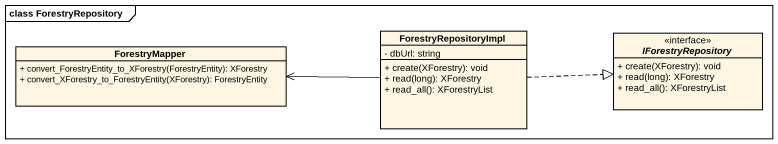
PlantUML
@startuml
mainframe class ForestryRepository
hide circle
hide empty members
skinparam classAttributeIconSize 0
class ForestryMapper {
  + convert_ForestryEntity_to_XForestry(ForestryEntity): XForestry
  + convert_XForestry_to_ForestryEntity(XForestry): ForestryEntity
}
class ForestryRepositoryImpl {
  - dbUrl: string
  + create(XForestry): void
  + read(long): XForestry
  + read_all(): XForestryList
}
interface IForestryRepository <<interface>> {
  + create(XForestry): void
  + read(long): XForestry
  + read_all(): XForestryList
}
ForestryRepositoryImpl -left-> ForestryMapper
ForestryRepositoryImpl .right.|> IForestryRepository
@enduml
